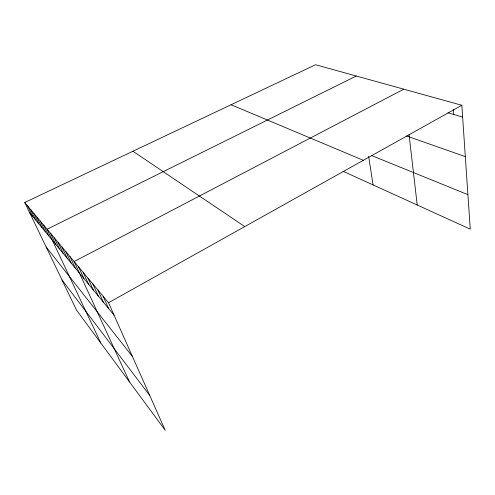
<?xml version="1.0" encoding="UTF-8"?>
<svg xmlns="http://www.w3.org/2000/svg" width="495" height="495" viewBox="0 0 495 495"><rect width="100%" height="100%" fill="white"/><g stroke="black" fill="none" stroke-linecap="round" stroke-linejoin="round"><path stroke-width="0.74" d="M461.829 105.268L315.544 64.727L24.75 202.474L108.535 302.723L461.829 105.268L470.25 229.154L343.159 171.313M403.784 89.18L74.126 261.552L129.535 381.942M356.264 76.013L47.112 229.228L100.807 343.029M447.994 112.78L462.633 117.086M406.506 135.958L465.319 156.63M371.683 155.585L467.905 194.646M231.054 104.748L363.33 160.318M132.92 151.235L244.753 226.586M29.663 212.695L114.085 315.21M46.14 246.949L132.431 356.493M62.042 280.015L149.75 395.474M27.708 206.013L32.651 216.321M24.75 202.474L76.527 310.142L165.219 430.273L108.535 302.723M33.846 213.357L38.858 223.851M30.739 209.639L35.714 220.04M37.032 217.169L42.075 227.768M43.665 225.107L48.77 235.898M40.305 221.086L45.379 231.778M50.657 233.473L55.83 244.462M58.039 242.309L63.273 253.508M54.295 237.829L59.499 248.923M61.887 246.912L67.159 258.223M65.854 251.652L71.15 263.068M69.925 256.528L75.252 268.055M78.581 266.885L83.971 278.642M83.179 272.386L88.599 284.26M87.924 278.066L93.376 290.058M92.825 283.926L98.301 296.041M97.892 289.983L103.393 302.222M103.121 296.245L108.653 308.608M368.657 156.358L373.063 184.926M409.062 134.702L417.211 205.017M453.371 109.364L453.754 114.475"/></g></svg>
